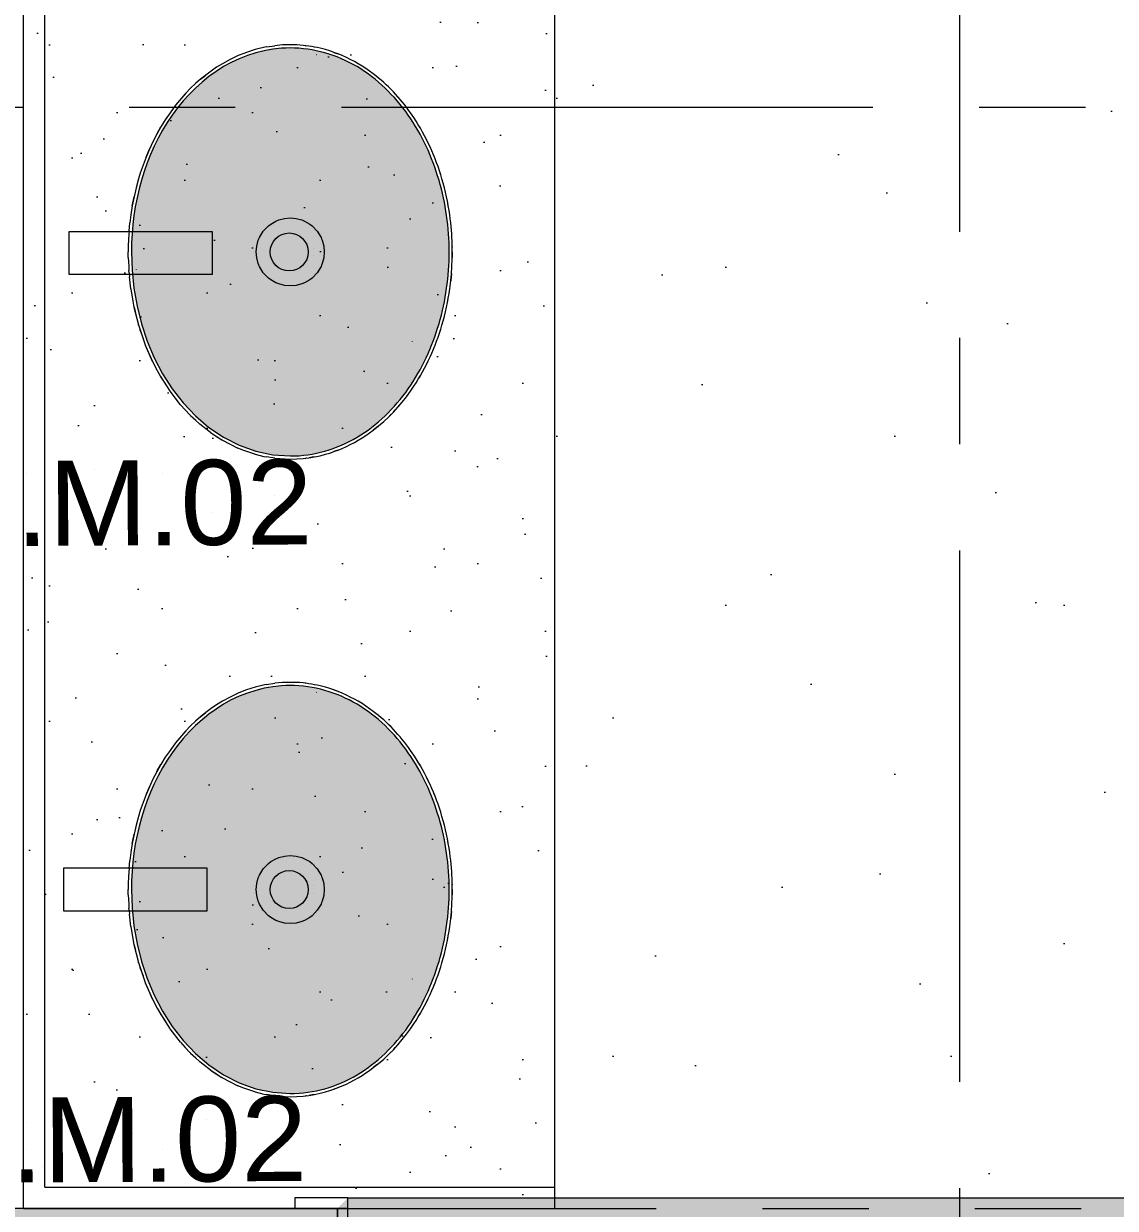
# Model space of a CAD drawing. Header units: metres. Extents: x -77 to 21.6, y -70.6 to -27.7.
# Drawn here: x -50.512 to -49.484, y -56.601 to -55.486 of the extents above; entities that cross this region are included whole.
import ezdxf

# ---------------------------------------------------------------- set-up
doc = ezdxf.new("R2010")
doc.units = ezdxf.units.M
doc.header["$MEASUREMENT"] = 0
doc.linetypes.add('Dashed', pattern=[0.07, 0.045, -0.025])
doc.linetypes.add('Dot & Dashed', pattern=[0.6, 0.5, -0.05, 0, -0.05])
for name, color, linetype, lineweight in [('0_Caneta_No__99', 7, 'Continuous', 20), ('Janelas Archicad_Caneta_No__10', 7, 'Continuous', 5), ('Janelas Archicad_Caneta_No__241', 7, 'Continuous', 13), ('LAJES.EST_Caneta_No__96', 252, 'Continuous', 0), ('LOUCAS-METAIS.ARQ_Caneta_No__96', 252, 'Continuous', 0), ('NOTAS BANCADAS_Caneta_No__99', 7, 'Continuous', 20), ('PAREDE CONSTRUIR_Caneta_No__241', 7, 'Continuous', 13)]:
    doc.layers.add(name, color=color, linetype=linetype, lineweight=lineweight)
doc.layers.add('Janelas Archicad', color=7, linetype='Continuous')
doc.layers.add('NOTAS BANCADAS', color=7, linetype='Continuous')
for name, color, linetype, lineweight, true_color in [('Janelas Archicad_Caneta_No__9', 7, 'Continuous', 5, 0x020202), ('LAJES.EST_Caneta_No__18', 7, 'Continuous', 0, 0xdfdfdf), ('LAJES.EST_Caneta_No__254', 7, 'Continuous', 0, 0xd1c9ad), ('LOUCAS-METAIS.ARQ_Caneta_No__13', 7, 'Continuous', 0, 0xaaaaaa), ('LOUCAS-METAIS.ARQ_Caneta_No__16', 7, 'Continuous', 0, 0xc9c9c9), ('LOUCAS-METAIS.ARQ_Caneta_No__19', 7, 'Continuous', 0, 0xe9e9e9)]:
    doc.layers.add(name, color=color, linetype=linetype, lineweight=lineweight, true_color=true_color)
doc.styles.add('GENERATED_STYLE_1', font='arial.ttf')
pattern_1 = [(45, (0, 0.5), (-0.159099, 0.159099), [0, -0.15, 0, -0.225]), (110, (0.5, 0.5), (0.21143084, 0.07695453), [0, -0.11, 0, -0.19])]
pattern_2 = [(45, (0, 0.2), (-0.06363961, 0.06363961), [0, -0.06, 0, -0.09]), (110, (0.2, 0.2), (0.08457234, 0.03078181), [0, -0.044, 0, -0.076])]

# ---------------------------------------------------------------- blocks, each defined once
blk = doc.blocks.new('Horizontal Multi-Sash Window 26')
at = {"layer": 'Janelas Archicad', "linetype": 'Continuous', "lineweight": 0, "true_color": 0xffffff}
blk.add_hatch(color=7, dxfattribs=at).paths.add_polyline_path([(-1.25, -0.06), (-1.25, -0.11), (-1.24, -0.12), (1.24, -0.12), (1.25, -0.11), (1.25, -0.06)])
at = {"layer": 'Janelas Archicad_Caneta_No__10', "color": 7, "linetype": 'Continuous', "lineweight": 5}
for p, q in [((-1.25, -0.11), (-1.25, -0.06)), ((-1.24, -0.06), (-1.24, -0.11)), ((-1.29, -0.12), (-1.29, -0.11)), ((-1.29, -0.11), (-1.24, -0.11)), ((-1.24, -0.11), (-1.25, -0.11)), ((-1.24, -0.11), (-1.24, -0.12)), ((-1.24, -0.12), (-1.29, -0.12))]:
    blk.add_line(p, q, dxfattribs=at)
at = {"layer": 'Janelas Archicad_Caneta_No__241', "color": 7, "linetype": 'Continuous', "lineweight": 13}
for p in [(-1.25, -0.08), (-1.29, -0.11)]:
    blk.add_line(p, (-1.25, -0.11), dxfattribs=at)
at = {"layer": 'Janelas Archicad_Caneta_No__9', "color": 18, "linetype": 'Dashed', "lineweight": 5, "true_color": 0x020202}
blk.add_line((-1.25, -0.11), (1.25, -0.11), dxfattribs=at)
at = {"layer": 'Janelas Archicad_Caneta_No__9', "color": 18, "linetype": 'Continuous', "lineweight": 5, "true_color": 0x020202}
blk.add_line((-1.24, -0.12), (1.24, -0.12), dxfattribs=at)
blk = doc.blocks.new('Tap 26')
at = {"layer": 'LOUCAS-METAIS.ARQ_Caneta_No__96', "color": 252, "linetype": 'Continuous', "lineweight": 0, "flags": 128}
blk.add_lwpolyline([(-0.02, -0.115), (0.02, -0.115), (0.02, 0.02), (-0.02, 0.02)], close=True, dxfattribs=at)
blk = doc.blocks.new('Cuba deca Oval 40x30(1)')
at = {"layer": 'LOUCAS-METAIS.ARQ_Caneta_No__19', "linetype": 'Continuous', "lineweight": 0, "true_color": 0x747474}
blk.add_hatch(color=8, dxfattribs=at).paths.add_polyline_path([(0.0076, 0.12), (0.0101, 0.1121), (0.0131, 0.1044), (0.0166, 0.097), (0.0206, 0.0897), (0.0251, 0.0827), (0.0299, 0.076), (0.0352, 0.0695), (0.0407, 0.0633), (0.0467, 0.0574), (0.0529, 0.0518), (0.0594, 0.0465), (0.0662, 0.0415), (0.0732, 0.0368), (0.0805, 0.0324), (0.0879, 0.0283), (0.0955, 0.0245), (0.1033, 0.0211), (0.1112, 0.0179), (0.1192, 0.0151), (0.1274, 0.0125), (0.1356, 0.0103), (0.1439, 0.0083), (0.1524, 0.0067), (0.1608, 0.0054), (0.1693, 0.0043), (0.1779, 0.0036), (0.1864, 0.0031), (0.195, 0.003), (0.2121, 0.0036), (0.2292, 0.0054), (0.2461, 0.0083), (0.2626, 0.0125), (0.2788, 0.0179), (0.2945, 0.0245), (0.3096, 0.0324), (0.3238, 0.0415), (0.3371, 0.0518), (0.3493, 0.0633), (0.3601, 0.076), (0.3694, 0.0897), (0.3769, 0.1044), (0.3824, 0.12), (0.3858, 0.136), (0.387, 0.1525), (0.3869, 0.1566), (0.3867, 0.1608), (0.3863, 0.1649), (0.3858, 0.169), (0.3852, 0.173), (0.3844, 0.1771), (0.3835, 0.1811), (0.3824, 0.185), (0.3812, 0.189), (0.3799, 0.1929), (0.3785, 0.1967), (0.3769, 0.2006), (0.3752, 0.2043), (0.3734, 0.208), (0.3714, 0.2117), (0.3694, 0.2153), (0.3672, 0.2188), (0.3649, 0.2223), (0.3626, 0.2257), (0.3601, 0.229), (0.3575, 0.2323), (0.3548, 0.2355), (0.3521, 0.2387), (0.3493, 0.2417), (0.3463, 0.2447), (0.3433, 0.2476), (0.3402, 0.2505), (0.3371, 0.2532), (0.3339, 0.2559), (0.3306, 0.2585), (0.3272, 0.2611), (0.3238, 0.2635), (0.3203, 0.2659), (0.3168, 0.2682), (0.3132, 0.2705), (0.3095, 0.2726), (0.3059, 0.2747), (0.3021, 0.2767), (0.2983, 0.2786), (0.2945, 0.2805), (0.2906, 0.2822), (0.2867, 0.2839), (0.2828, 0.2855), (0.2788, 0.2871), (0.2748, 0.2885), (0.2708, 0.2899), (0.2667, 0.2912), (0.2626, 0.2925), (0.2585, 0.2936), (0.2544, 0.2947), (0.2502, 0.2957), (0.2461, 0.2967), (0.2419, 0.2975), (0.2376, 0.2983), (0.2334, 0.299), (0.2292, 0.2996), (0.2249, 0.3002), (0.2207, 0.3007), (0.2164, 0.3011), (0.2121, 0.3014), (0.2079, 0.3017), (0.2036, 0.3019), (0.1993, 0.302), (0.195, 0.302), (0.1928, 0.302), (0.1907, 0.302), (0.1864, 0.3019), (0.1821, 0.3017), (0.1779, 0.3014), (0.1736, 0.3011), (0.1693, 0.3007), (0.1651, 0.3002), (0.1608, 0.2996), (0.1566, 0.299), (0.1523, 0.2983), (0.1481, 0.2975), (0.1439, 0.2966), (0.1398, 0.2957), (0.1356, 0.2947), (0.1315, 0.2936), (0.1274, 0.2925), (0.1233, 0.2912), (0.1192, 0.2899), (0.1152, 0.2885), (0.1112, 0.2871), (0.1072, 0.2855), (0.1033, 0.2839), (0.0993, 0.2822), (0.0955, 0.2805), (0.0917, 0.2786), (0.0879, 0.2767), (0.0841, 0.2747), (0.0804, 0.2726), (0.0768, 0.2705), (0.0732, 0.2682), (0.0697, 0.2659), (0.0662, 0.2635), (0.0628, 0.2611), (0.0594, 0.2585), (0.0561, 0.2559), (0.0529, 0.2532), (0.0497, 0.2505), (0.0467, 0.2476), (0.0437, 0.2447), (0.0407, 0.2417), (0.0379, 0.2387), (0.0351, 0.2355), (0.0325, 0.2323), (0.0299, 0.229), (0.0274, 0.2257), (0.0251, 0.2223), (0.0228, 0.2188), (0.0206, 0.2153), (0.0186, 0.2117), (0.0166, 0.208), (0.0148, 0.2043), (0.0131, 0.2006), (0.0115, 0.1967), (0.0101, 0.1929), (0.0088, 0.189), (0.0076, 0.185), (0.0065, 0.1811), (0.0056, 0.177), (0.0048, 0.173), (0.0042, 0.1689), (0.0037, 0.1649), (0.0033, 0.1607), (0.0031, 0.1566), (0.003, 0.1525), (0.0031, 0.1484), (0.0033, 0.1442), (0.0042, 0.136), (0.0056, 0.1279)])
at = {"layer": 'LOUCAS-METAIS.ARQ_Caneta_No__96', "color": 252, "linetype": 'Continuous', "lineweight": 0}
for p, q in [((0.1516, 0.3012), (0.1473, 0.3004)), ((0.1516, 0.3012), (0.1487, 0.3007)), ((0.1559, 0.3019), (0.1516, 0.3012)), ((0.1602, 0.3026), (0.1559, 0.3019)), ((0.1639, 0.3031), (0.1602, 0.3026)), ((0.1677, 0.3035), (0.1639, 0.3031)), ((0.1711, 0.3039), (0.1677, 0.3035)), ((0.1736, 0.3011), (0.1693, 0.3007)), ((0.1745, 0.3042), (0.1711, 0.3039)), ((0.1717, 0.3039), (0.1711, 0.3039)), ((0.1779, 0.3014), (0.1736, 0.3011)), ((0.1779, 0.3044), (0.1745, 0.3042)), ((0.175, 0.3042), (0.1749, 0.3042)), ((0.1751, 0.3042), (0.175, 0.3042)), ((0.1813, 0.3046), (0.1779, 0.3044)), ((0.1821, 0.3017), (0.1779, 0.3014)), ((0.1847, 0.3048), (0.1813, 0.3046)), ((0.1864, 0.3019), (0.1821, 0.3017)), ((0.1881, 0.3049), (0.1847, 0.3048)), ((0.1907, 0.302), (0.1864, 0.3019)), ((0.1916, 0.305), (0.1881, 0.3049)), ((0.1899, 0.3049), (0.1897, 0.3049)), ((0.1899, 0.3049), (0.1905, 0.305)), ((0.1928, 0.302), (0.1907, 0.302)), ((0.195, 0.305), (0.1916, 0.305)), ((0.195, 0.302), (0.1928, 0.302)), ((0.195, 0.305), (0.2001, 0.3049)), ((0.2019, 0.3049), (0.195, 0.305)), ((0.1993, 0.302), (0.195, 0.302)), ((0.2036, 0.3019), (0.1993, 0.302)), ((0.2006, 0.3049), (0.2001, 0.3049)), ((0.2087, 0.3046), (0.2019, 0.3049)), ((0.2079, 0.3017), (0.2036, 0.3019)), ((0.2121, 0.3014), (0.2079, 0.3017)), ((0.2155, 0.3042), (0.2087, 0.3046)), ((0.2164, 0.3011), (0.2121, 0.3014)), ((0.215, 0.3042), (0.2147, 0.3042)), ((0.2153, 0.3042), (0.215, 0.3042)), ((0.2155, 0.3042), (0.2183, 0.3039)), ((0.2223, 0.3035), (0.2155, 0.3042)), ((0.2207, 0.3007), (0.2164, 0.3011)), ((0.2183, 0.3039), (0.2223, 0.3035)), ((0.2298, 0.3026), (0.2223, 0.3035)), ((0.2341, 0.3019), (0.2298, 0.3026)), ((0.2384, 0.3012), (0.2341, 0.3019)), ((0.2413, 0.3007), (0.2384, 0.3012)), ((0.2427, 0.3004), (0.2384, 0.3012)), ((0.111, 0.2902), (0.1072, 0.2888)), ((0.1147, 0.2916), (0.111, 0.2902)), ((0.1185, 0.2929), (0.1147, 0.2916)), ((0.1192, 0.2899), (0.1152, 0.2885)), ((0.1223, 0.2941), (0.1185, 0.2929)), ((0.1233, 0.2912), (0.1192, 0.2899)), ((0.121, 0.2937), (0.1208, 0.2936)), ((0.121, 0.2937), (0.1215, 0.2938)), ((0.1261, 0.2952), (0.1223, 0.2941)), ((0.1274, 0.2925), (0.1233, 0.2912)), ((0.1303, 0.2964), (0.1261, 0.2952)), ((0.1315, 0.2936), (0.1274, 0.2925)), ((0.1345, 0.2975), (0.1303, 0.2964)), ((0.1356, 0.2947), (0.1315, 0.2936)), ((0.1388, 0.2986), (0.1345, 0.2975)), ((0.1398, 0.2957), (0.1356, 0.2947)), ((0.143, 0.2995), (0.1388, 0.2986)), ((0.1439, 0.2966), (0.1398, 0.2957)), ((0.1473, 0.3004), (0.143, 0.2995)), ((0.1481, 0.2975), (0.1439, 0.2966)), ((0.1487, 0.3007), (0.1473, 0.3004)), ((0.1523, 0.2983), (0.1481, 0.2975)), ((0.1566, 0.299), (0.1523, 0.2983)), ((0.1608, 0.2996), (0.1566, 0.299)), ((0.1651, 0.3002), (0.1608, 0.2996)), ((0.1693, 0.3007), (0.1651, 0.3002)), ((0.2249, 0.3002), (0.2207, 0.3007)), ((0.2292, 0.2996), (0.2249, 0.3002)), ((0.2334, 0.299), (0.2292, 0.2996)), ((0.2376, 0.2983), (0.2334, 0.299)), ((0.2419, 0.2975), (0.2376, 0.2983)), ((0.2427, 0.3004), (0.2413, 0.3007)), ((0.2461, 0.2967), (0.2419, 0.2975)), ((0.247, 0.2995), (0.2427, 0.3004)), ((0.2502, 0.2957), (0.2461, 0.2967)), ((0.2512, 0.2986), (0.247, 0.2995)), ((0.2544, 0.2947), (0.2502, 0.2957)), ((0.2555, 0.2975), (0.2512, 0.2986)), ((0.2585, 0.2936), (0.2544, 0.2947)), ((0.2597, 0.2964), (0.2555, 0.2975)), ((0.2626, 0.2925), (0.2585, 0.2936)), ((0.2639, 0.2952), (0.2597, 0.2964)), ((0.2667, 0.2912), (0.2626, 0.2925)), ((0.2677, 0.2941), (0.2639, 0.2952)), ((0.2708, 0.2899), (0.2667, 0.2912)), ((0.2715, 0.2929), (0.2677, 0.2941)), ((0.2685, 0.2938), (0.269, 0.2937)), ((0.2692, 0.2936), (0.269, 0.2937)), ((0.2748, 0.2885), (0.2708, 0.2899)), ((0.2753, 0.2916), (0.2715, 0.2929)), ((0.279, 0.2902), (0.2753, 0.2916)), ((0.2828, 0.2888), (0.279, 0.2902)), ((0.0856, 0.2789), (0.0821, 0.277)), ((0.0856, 0.2789), (0.0834, 0.2777)), ((0.0891, 0.2807), (0.0856, 0.2789)), ((0.0926, 0.2824), (0.0891, 0.2807)), ((0.0913, 0.2818), (0.0909, 0.2816)), ((0.0915, 0.2819), (0.0913, 0.2818)), ((0.0955, 0.2805), (0.0917, 0.2786)), ((0.0962, 0.2841), (0.0926, 0.2824)), ((0.0993, 0.2822), (0.0955, 0.2805)), ((0.0999, 0.2857), (0.0962, 0.2841)), ((0.1033, 0.2839), (0.0993, 0.2822)), ((0.1035, 0.2873), (0.0999, 0.2857)), ((0.1072, 0.2855), (0.1033, 0.2839)), ((0.1072, 0.2888), (0.1035, 0.2873)), ((0.1043, 0.2876), (0.1035, 0.2873)), ((0.1059, 0.2883), (0.1043, 0.2876)), ((0.1061, 0.2883), (0.1059, 0.2883)), ((0.1112, 0.2871), (0.1072, 0.2855)), ((0.1152, 0.2885), (0.1112, 0.2871)), ((0.2788, 0.2871), (0.2748, 0.2885)), ((0.2828, 0.2855), (0.2788, 0.2871)), ((0.2865, 0.2873), (0.2828, 0.2888)), ((0.2867, 0.2839), (0.2828, 0.2855)), ((0.2841, 0.2883), (0.2839, 0.2883)), ((0.2857, 0.2876), (0.2841, 0.2883)), ((0.2865, 0.2873), (0.2857, 0.2876)), ((0.2901, 0.2857), (0.2865, 0.2873)), ((0.2906, 0.2822), (0.2867, 0.2839)), ((0.2938, 0.2841), (0.2901, 0.2857)), ((0.2945, 0.2805), (0.2906, 0.2822)), ((0.2974, 0.2824), (0.2938, 0.2841)), ((0.2983, 0.2786), (0.2945, 0.2805)), ((0.3009, 0.2807), (0.2974, 0.2824)), ((0.2987, 0.2818), (0.2985, 0.2819)), ((0.2991, 0.2816), (0.2987, 0.2818)), ((0.3044, 0.2789), (0.3009, 0.2807)), ((0.3079, 0.277), (0.3044, 0.2789)), ((0.3066, 0.2777), (0.3044, 0.2789)), ((0.0686, 0.2688), (0.0663, 0.2672)), ((0.0719, 0.2709), (0.0686, 0.2688)), ((0.0732, 0.2682), (0.0697, 0.2659)), ((0.0752, 0.273), (0.0719, 0.2709)), ((0.0768, 0.2705), (0.0732, 0.2682)), ((0.0786, 0.275), (0.0752, 0.273)), ((0.0804, 0.2726), (0.0768, 0.2705)), ((0.0773, 0.2743), (0.0771, 0.2741)), ((0.0773, 0.2743), (0.0777, 0.2745)), ((0.0821, 0.277), (0.0786, 0.275)), ((0.0841, 0.2747), (0.0804, 0.2726)), ((0.0834, 0.2777), (0.0821, 0.277)), ((0.0879, 0.2767), (0.0841, 0.2747)), ((0.0917, 0.2786), (0.0879, 0.2767)), ((0.3021, 0.2767), (0.2983, 0.2786)), ((0.3059, 0.2747), (0.3021, 0.2767)), ((0.3095, 0.2726), (0.3059, 0.2747)), ((0.3079, 0.277), (0.3066, 0.2777)), ((0.3114, 0.275), (0.3079, 0.277)), ((0.3132, 0.2705), (0.3095, 0.2726)), ((0.3148, 0.273), (0.3114, 0.275)), ((0.3123, 0.2745), (0.3127, 0.2743)), ((0.3129, 0.2741), (0.3127, 0.2743)), ((0.3168, 0.2682), (0.3132, 0.2705)), ((0.3181, 0.2709), (0.3148, 0.273)), ((0.3203, 0.2659), (0.3168, 0.2682)), ((0.3214, 0.2688), (0.3181, 0.2709)), ((0.326, 0.2656), (0.3214, 0.2688)), ((0.0538, 0.2579), (0.0514, 0.2559)), ((0.0563, 0.2599), (0.0538, 0.2579)), ((0.0594, 0.2585), (0.0561, 0.2559)), ((0.0588, 0.2619), (0.0563, 0.2599)), ((0.0614, 0.2638), (0.0588, 0.2619)), ((0.0628, 0.2611), (0.0594, 0.2585)), ((0.064, 0.2656), (0.0614, 0.2638)), ((0.0662, 0.2635), (0.0628, 0.2611)), ((0.0663, 0.2672), (0.064, 0.2656)), ((0.0697, 0.2659), (0.0662, 0.2635)), ((0.279, 0.2673), (0.2793, 0.2672)), ((0.3238, 0.2635), (0.3203, 0.2659)), ((0.3272, 0.2611), (0.3238, 0.2635)), ((0.3312, 0.2619), (0.326, 0.2656)), ((0.3306, 0.2585), (0.3272, 0.2611)), ((0.3339, 0.2559), (0.3306, 0.2585)), ((0.3362, 0.2579), (0.3312, 0.2619)), ((0.341, 0.2538), (0.3362, 0.2579)), ((0.042, 0.2473), (0.0397, 0.245)), ((0.041, 0.2463), (0.0409, 0.2462)), ((0.041, 0.2463), (0.0412, 0.2465)), ((0.0443, 0.2495), (0.042, 0.2473)), ((0.0467, 0.2476), (0.0437, 0.2447)), ((0.0466, 0.2516), (0.0443, 0.2495)), ((0.0463, 0.2513), (0.0466, 0.2516)), ((0.049, 0.2538), (0.0466, 0.2516)), ((0.0497, 0.2505), (0.0467, 0.2476)), ((0.0514, 0.2559), (0.049, 0.2538)), ((0.0529, 0.2532), (0.0497, 0.2505)), ((0.0503, 0.255), (0.0499, 0.2546)), ((0.0503, 0.255), (0.0504, 0.2551)), ((0.0561, 0.2559), (0.0529, 0.2532)), ((0.3371, 0.2532), (0.3339, 0.2559)), ((0.3402, 0.2505), (0.3371, 0.2532)), ((0.3392, 0.2553), (0.3397, 0.255)), ((0.3405, 0.2542), (0.3397, 0.255)), ((0.3433, 0.2476), (0.3402, 0.2505)), ((0.3437, 0.2513), (0.341, 0.2538)), ((0.3457, 0.2495), (0.341, 0.2538)), ((0.3463, 0.2447), (0.3433, 0.2476)), ((0.3457, 0.2495), (0.3437, 0.2513)), ((0.3503, 0.245), (0.3457, 0.2495)), ((0.3477, 0.2475), (0.349, 0.2463)), ((0.3493, 0.2459), (0.349, 0.2463)), ((0.0313, 0.2356), (0.0293, 0.2331)), ((0.0307, 0.2349), (0.0313, 0.2356)), ((0.0333, 0.238), (0.0313, 0.2356)), ((0.0324, 0.237), (0.032, 0.2365)), ((0.0325, 0.237), (0.0324, 0.237)), ((0.0351, 0.2355), (0.0325, 0.2323)), ((0.0354, 0.2404), (0.0333, 0.238)), ((0.0379, 0.2387), (0.0351, 0.2355)), ((0.0376, 0.2427), (0.0354, 0.2404)), ((0.0397, 0.245), (0.0376, 0.2427)), ((0.0407, 0.2417), (0.0379, 0.2387)), ((0.0437, 0.2447), (0.0407, 0.2417)), ((0.3493, 0.2417), (0.3463, 0.2447)), ((0.3521, 0.2387), (0.3493, 0.2417)), ((0.3546, 0.2404), (0.3503, 0.245)), ((0.3548, 0.2355), (0.3521, 0.2387)), ((0.3587, 0.2356), (0.3546, 0.2404)), ((0.3575, 0.2323), (0.3548, 0.2355)), ((0.3576, 0.237), (0.3571, 0.2375)), ((0.3584, 0.2359), (0.3576, 0.237)), ((0.3626, 0.2306), (0.3587, 0.2356)), ((0.3587, 0.2356), (0.3593, 0.2349)), ((0.3593, 0.2349), (0.3626, 0.2306)), ((0.0224, 0.2237), (0.02, 0.2201)), ((0.0248, 0.2272), (0.0224, 0.2237)), ((0.0247, 0.227), (0.0247, 0.227)), ((0.0247, 0.227), (0.0247, 0.227)), ((0.0274, 0.2306), (0.0248, 0.2272)), ((0.0274, 0.2257), (0.0251, 0.2223)), ((0.0293, 0.2331), (0.0274, 0.2306)), ((0.0299, 0.229), (0.0274, 0.2257)), ((0.0325, 0.2323), (0.0299, 0.229)), ((0.3601, 0.229), (0.3575, 0.2323)), ((0.3626, 0.2257), (0.3601, 0.229)), ((0.3652, 0.2272), (0.3626, 0.2306)), ((0.3649, 0.2223), (0.3626, 0.2257)), ((0.3676, 0.2237), (0.3652, 0.2272)), ((0.37, 0.2201), (0.3676, 0.2237)), ((0.0158, 0.2128), (0.0138, 0.209)), ((0.0178, 0.2164), (0.0158, 0.2128)), ((0.02, 0.2201), (0.0178, 0.2164)), ((0.0206, 0.2153), (0.0186, 0.2117)), ((0.0228, 0.2188), (0.0206, 0.2153)), ((0.0251, 0.2223), (0.0228, 0.2188)), ((0.3672, 0.2188), (0.3649, 0.2223)), ((0.3694, 0.2153), (0.3672, 0.2188)), ((0.3714, 0.2117), (0.3694, 0.2153)), ((0.3722, 0.2164), (0.37, 0.2201)), ((0.3742, 0.2128), (0.3722, 0.2164)), ((0.3762, 0.209), (0.3742, 0.2128)), ((0.0102, 0.2014), (0.0086, 0.1975)), ((0.012, 0.2053), (0.0102, 0.2014)), ((0.0138, 0.209), (0.012, 0.2053)), ((0.0148, 0.2043), (0.0131, 0.2006)), ((0.0166, 0.208), (0.0148, 0.2043)), ((0.0186, 0.2117), (0.0166, 0.208)), ((0.3734, 0.208), (0.3714, 0.2117)), ((0.3752, 0.2043), (0.3734, 0.208)), ((0.3769, 0.2006), (0.3752, 0.2043)), ((0.3781, 0.2053), (0.3762, 0.209)), ((0.3798, 0.2014), (0.3781, 0.2053)), ((0.3814, 0.1975), (0.3798, 0.2014)), ((0.0058, 0.1896), (0.0046, 0.1856)), ((0.0072, 0.1936), (0.0058, 0.1896)), ((0.0086, 0.1975), (0.0072, 0.1936)), ((0.0072, 0.1936), (0.0081, 0.1962)), ((0.0081, 0.1962), (0.0086, 0.1975)), ((0.0101, 0.1929), (0.0088, 0.189)), ((0.0115, 0.1967), (0.0101, 0.1929)), ((0.0131, 0.2006), (0.0115, 0.1967)), ((0.3785, 0.1967), (0.3769, 0.2006)), ((0.3799, 0.1929), (0.3785, 0.1967)), ((0.3812, 0.189), (0.3799, 0.1929)), ((0.3814, 0.1975), (0.3819, 0.1962)), ((0.3828, 0.1936), (0.3814, 0.1975)), ((0.3819, 0.1962), (0.3828, 0.1936)), ((0.3842, 0.1896), (0.3828, 0.1936)), ((0.3854, 0.1856), (0.3842, 0.1896)), ((0.0033, 0.1805), (0.0027, 0.1779)), ((0.0039, 0.1831), (0.0033, 0.1805)), ((0.0046, 0.1856), (0.0039, 0.1831)), ((0.0065, 0.1811), (0.0056, 0.177)), ((0.0076, 0.185), (0.0065, 0.1811)), ((0.0088, 0.189), (0.0076, 0.185)), ((0.1755, 0.1779), (0.1814, 0.1815)), ((0.1814, 0.1815), (0.1827, 0.182)), ((0.1827, 0.182), (0.184, 0.1826)), ((0.184, 0.1826), (0.1894, 0.184)), ((0.1894, 0.184), (0.195, 0.1845)), ((0.195, 0.1845), (0.2006, 0.184)), ((0.2006, 0.184), (0.206, 0.1826)), ((0.206, 0.1826), (0.2073, 0.182)), ((0.2073, 0.182), (0.2086, 0.1815)), ((0.2086, 0.1815), (0.2145, 0.1779)), ((0.3824, 0.185), (0.3812, 0.189)), ((0.3835, 0.1811), (0.3824, 0.185)), ((0.3844, 0.1771), (0.3835, 0.1811)), ((0.3867, 0.1805), (0.3854, 0.1856)), ((0.3878, 0.1752), (0.3867, 0.1805)), ((0.0009, 0.1673), (0.0006, 0.1647)), ((0.0013, 0.17), (0.0009, 0.1673)), ((0.0017, 0.1726), (0.0013, 0.17)), ((0.0022, 0.1752), (0.0017, 0.1726)), ((0.0022, 0.1752), (0.0021, 0.1748)), ((0.0027, 0.1779), (0.0022, 0.1752)), ((0.0042, 0.1689), (0.0037, 0.1649)), ((0.0048, 0.173), (0.0042, 0.1689)), ((0.0056, 0.177), (0.0048, 0.173)), ((0.0096, 0.1771), (0.0095, 0.1768)), ((0.166, 0.166), (0.1687, 0.1708)), ((0.1687, 0.1708), (0.1704, 0.173)), ((0.1704, 0.173), (0.1755, 0.1779)), ((0.1915, 0.1747), (0.1915, 0.1747)), ((0.1985, 0.1747), (0.1985, 0.1747)), ((0.2145, 0.1779), (0.2196, 0.173)), ((0.2196, 0.173), (0.2213, 0.1708)), ((0.2213, 0.1708), (0.224, 0.166)), ((0.3852, 0.173), (0.3844, 0.1771)), ((0.3858, 0.169), (0.3852, 0.173)), ((0.3863, 0.1649), (0.3858, 0.169)), ((0.3879, 0.1748), (0.3878, 0.1752)), ((0.3887, 0.17), (0.3878, 0.1752)), ((0.3879, 0.1748), (0.3887, 0.17)), ((0.3894, 0.1647), (0.3887, 0.17)), ((0.389, 0.1679), (0.3891, 0.167)), ((0.0002, 0.1586), (0, 0.1555)), ((0.0003, 0.1616), (0.0002, 0.1586)), ((0.0006, 0.1647), (0.0003, 0.1616)), ((0.0009, 0.167), (0.0009, 0.1671)), ((0.0009, 0.1669), (0.0009, 0.167)), ((0.0031, 0.1566), (0.003, 0.1525)), ((0.0033, 0.1607), (0.0031, 0.1566)), ((0.0037, 0.1649), (0.0033, 0.1607)), ((0.163, 0.1525), (0.1635, 0.158)), ((0.1635, 0.158), (0.1649, 0.1634)), ((0.1649, 0.1634), (0.166, 0.166)), ((0.224, 0.166), (0.2251, 0.1634)), ((0.2251, 0.1634), (0.2265, 0.158)), ((0.2265, 0.158), (0.227, 0.1525)), ((0.3867, 0.1608), (0.3863, 0.1649)), ((0.3869, 0.1566), (0.3867, 0.1608)), ((0.387, 0.1525), (0.3869, 0.1566)), ((0.3892, 0.1665), (0.3891, 0.167)), ((0.3898, 0.1586), (0.3894, 0.1647)), ((0.39, 0.1525), (0.3898, 0.1586)), ((0, 0.1555), (0, 0.1525)), ((0, 0.1525), (0.0002, 0.1452)), ((0.0002, 0.1452), (0.0009, 0.138)), ((0.003, 0.1525), (0.0031, 0.1484)), ((0.0031, 0.1484), (0.0033, 0.1442)), ((0.1635, 0.147), (0.163, 0.1525)), ((0.1649, 0.1416), (0.1635, 0.147)), ((0.2265, 0.147), (0.2251, 0.1416)), ((0.227, 0.1525), (0.2265, 0.147)), ((0.3858, 0.136), (0.387, 0.1525)), ((0.3891, 0.1379), (0.39, 0.1525)), ((0.0009, 0.138), (0.0009, 0.1381)), ((0.0009, 0.138), (0.0009, 0.138)), ((0.0021, 0.1302), (0.0009, 0.138)), ((0.0033, 0.1442), (0.0042, 0.136)), ((0.0042, 0.136), (0.0056, 0.1279)), ((0.166, 0.139), (0.1649, 0.1416)), ((0.1687, 0.1342), (0.166, 0.139)), ((0.1704, 0.132), (0.1687, 0.1342)), ((0.2213, 0.1342), (0.2196, 0.132)), ((0.224, 0.139), (0.2213, 0.1342)), ((0.2251, 0.1416), (0.224, 0.139)), ((0.3824, 0.12), (0.3858, 0.136)), ((0.3891, 0.1379), (0.3879, 0.1302)), ((0.3891, 0.138), (0.3891, 0.138)), ((0.0021, 0.1302), (0.0024, 0.1286)), ((0.0024, 0.1286), (0.0046, 0.1194)), ((0.0056, 0.1279), (0.0076, 0.12)), ((0.1755, 0.1271), (0.1704, 0.132)), ((0.1814, 0.1235), (0.1755, 0.1271)), ((0.1827, 0.123), (0.1814, 0.1235)), ((0.184, 0.1224), (0.1827, 0.123)), ((0.2073, 0.123), (0.206, 0.1224)), ((0.2086, 0.1235), (0.2073, 0.123)), ((0.2145, 0.1271), (0.2086, 0.1235)), ((0.2196, 0.132), (0.2145, 0.1271)), ((0.3854, 0.1194), (0.3874, 0.1275)), ((0.3874, 0.1275), (0.3879, 0.1302)), ((0.0046, 0.1194), (0.0072, 0.1114)), ((0.0076, 0.12), (0.0101, 0.1121)), ((0.0101, 0.1121), (0.0131, 0.1044)), ((0.1894, 0.121), (0.184, 0.1224)), ((0.195, 0.1205), (0.1894, 0.121)), ((0.2006, 0.121), (0.195, 0.1205)), ((0.206, 0.1224), (0.2006, 0.121)), ((0.3769, 0.1044), (0.3824, 0.12)), ((0.3853, 0.1191), (0.3819, 0.1088)), ((0.3853, 0.1191), (0.3854, 0.1194)), ((0.0072, 0.1114), (0.0081, 0.1088)), ((0.0081, 0.1088), (0.0102, 0.1036)), ((0.0102, 0.1036), (0.0138, 0.096)), ((0.0131, 0.1044), (0.0166, 0.097)), ((0.3694, 0.0897), (0.3769, 0.1044)), ((0.3719, 0.0882), (0.3796, 0.1033)), ((0.3722, 0.0886), (0.3796, 0.1033)), ((0.3819, 0.1088), (0.3796, 0.1033)), ((0.3798, 0.1036), (0.3797, 0.1035)), ((0.0138, 0.096), (0.0178, 0.0886)), ((0.0166, 0.097), (0.0206, 0.0897)), ((0.0206, 0.0897), (0.0251, 0.0827)), ((0.3601, 0.076), (0.3694, 0.0897)), ((0.0178, 0.0886), (0.0211, 0.0832)), ((0.0211, 0.0832), (0.0247, 0.078)), ((0.0251, 0.0827), (0.0299, 0.076)), ((0.3649, 0.0775), (0.3719, 0.0882)), ((0.3653, 0.078), (0.3692, 0.084)), ((0.3722, 0.0886), (0.3719, 0.0882)), ((0.0247, 0.078), (0.0247, 0.078)), ((0.0247, 0.078), (0.0285, 0.073)), ((0.0247, 0.078), (0.0247, 0.078)), ((0.0285, 0.073), (0.0324, 0.068)), ((0.0307, 0.0701), (0.0285, 0.073)), ((0.0299, 0.076), (0.0352, 0.0695)), ((0.0324, 0.068), (0.0307, 0.0701)), ((0.0324, 0.068), (0.0366, 0.0633)), ((0.0352, 0.0695), (0.0407, 0.0633)), ((0.3482, 0.058), (0.357, 0.0674)), ((0.3493, 0.0633), (0.3601, 0.076)), ((0.3593, 0.0701), (0.357, 0.0674)), ((0.3575, 0.0679), (0.3576, 0.068)), ((0.3649, 0.0775), (0.3593, 0.0701)), ((0.3653, 0.078), (0.3651, 0.0777)), ((0.0366, 0.0633), (0.041, 0.0587)), ((0.0407, 0.0633), (0.0467, 0.0574)), ((0.041, 0.0587), (0.0456, 0.0543)), ((0.0467, 0.0574), (0.0529, 0.0518)), ((0.3371, 0.0518), (0.3493, 0.0633)), ((0.3437, 0.0537), (0.3482, 0.058)), ((0.349, 0.0587), (0.3485, 0.0582)), ((0.349, 0.0587), (0.3534, 0.0635)), ((0.0456, 0.0543), (0.0463, 0.0537)), ((0.0456, 0.0543), (0.0503, 0.05)), ((0.0463, 0.0537), (0.0503, 0.05)), ((0.0503, 0.05), (0.0503, 0.05)), ((0.0503, 0.05), (0.057, 0.0445)), ((0.0529, 0.0518), (0.0594, 0.0465)), ((0.0594, 0.0465), (0.0662, 0.0415)), ((0.3238, 0.0415), (0.3371, 0.0518)), ((0.3387, 0.0492), (0.326, 0.0394)), ((0.3387, 0.0492), (0.3437, 0.0537)), ((0.3397, 0.05), (0.3394, 0.0498)), ((0.057, 0.0445), (0.064, 0.0394)), ((0.064, 0.0394), (0.0705, 0.0349)), ((0.0662, 0.0415), (0.0732, 0.0368)), ((0.0705, 0.0349), (0.0772, 0.0308)), ((0.0732, 0.0368), (0.0805, 0.0324)), ((0.3096, 0.0324), (0.3238, 0.0415)), ((0.3121, 0.0304), (0.3255, 0.039)), ((0.3127, 0.0307), (0.3193, 0.035)), ((0.326, 0.0394), (0.3255, 0.039)), ((0.0772, 0.0308), (0.0841, 0.0269)), ((0.0834, 0.0273), (0.0772, 0.0308)), ((0.0773, 0.0308), (0.0773, 0.0307)), ((0.0805, 0.0324), (0.0879, 0.0283)), ((0.0841, 0.0269), (0.0834, 0.0273)), ((0.0841, 0.0269), (0.0912, 0.0233)), ((0.0879, 0.0283), (0.0955, 0.0245)), ((0.0912, 0.0233), (0.0984, 0.0199)), ((0.0912, 0.0232), (0.0913, 0.0232)), ((0.0913, 0.0232), (0.0915, 0.0231)), ((0.0955, 0.0245), (0.1033, 0.0211)), ((0.2788, 0.0179), (0.2945, 0.0245)), ((0.2834, 0.0164), (0.298, 0.0229)), ((0.298, 0.0229), (0.2857, 0.0174)), ((0.2945, 0.0245), (0.3096, 0.0324)), ((0.298, 0.0229), (0.3066, 0.0273)), ((0.2984, 0.0231), (0.2987, 0.0232)), ((0.2987, 0.0232), (0.3066, 0.0273)), ((0.3066, 0.0273), (0.3121, 0.0304)), ((0.3127, 0.0307), (0.3123, 0.0305)), ((0.1043, 0.0174), (0.0984, 0.0199)), ((0.0984, 0.0199), (0.1057, 0.0168)), ((0.1033, 0.0211), (0.1112, 0.0179)), ((0.1057, 0.0168), (0.1043, 0.0174)), ((0.1057, 0.0168), (0.1132, 0.014)), ((0.1058, 0.0168), (0.1059, 0.0167)), ((0.1059, 0.0167), (0.1061, 0.0167)), ((0.1112, 0.0179), (0.1192, 0.0151)), ((0.1132, 0.014), (0.1207, 0.0114)), ((0.1192, 0.0151), (0.1274, 0.0125)), ((0.1207, 0.0114), (0.1261, 0.0098)), ((0.121, 0.0114), (0.121, 0.0113)), ((0.1274, 0.0125), (0.1356, 0.0103)), ((0.2461, 0.0083), (0.2626, 0.0125)), ((0.2626, 0.0125), (0.2788, 0.0179)), ((0.2682, 0.0111), (0.2834, 0.0164)), ((0.269, 0.0113), (0.2684, 0.0111)), ((0.269, 0.0113), (0.2763, 0.014)), ((0.2857, 0.0174), (0.2834, 0.0164)), ((0.284, 0.0167), (0.2841, 0.0167)), ((0.1261, 0.0098), (0.1345, 0.0075)), ((0.1345, 0.0075), (0.143, 0.0055)), ((0.1356, 0.0103), (0.1439, 0.0083)), ((0.1487, 0.0043), (0.143, 0.0055)), ((0.143, 0.0055), (0.1516, 0.0038)), ((0.1439, 0.0083), (0.1524, 0.0067)), ((0.1516, 0.0038), (0.1487, 0.0043)), ((0.1516, 0.0038), (0.1602, 0.0024)), ((0.1524, 0.0067), (0.1608, 0.0054)), ((0.1602, 0.0024), (0.1676, 0.0015)), ((0.1608, 0.0054), (0.1693, 0.0043)), ((0.1717, 0.0011), (0.1676, 0.0015)), ((0.1693, 0.0043), (0.1779, 0.0036)), ((0.1751, 0.0008), (0.1717, 0.0011)), ((0.175, 0.0008), (0.1751, 0.0008)), ((0.175, 0.0008), (0.175, 0.0008)), ((0.1751, 0.0008), (0.1825, 0.0003)), ((0.1779, 0.0036), (0.1864, 0.0031)), ((0.1825, 0.0003), (0.19, 0)), ((0.1864, 0.0031), (0.195, 0.003)), ((0.1898, 0.0001), (0.1899, 0.0001)), ((0.19, 0.0001), (0.1899, 0.0001)), ((0.19, 0), (0.195, 0)), ((0.195, 0.003), (0.2121, 0.0036)), ((0.2001, 0.0001), (0.195, 0)), ((0.2001, 0.0001), (0.2083, 0.0005)), ((0.2083, 0.0005), (0.2125, 0.0006)), ((0.2116, 0.0074), (0.2117, 0.0074)), ((0.2121, 0.0036), (0.2292, 0.0054)), ((0.2145, 0.0008), (0.2125, 0.0006)), ((0.2145, 0.0008), (0.215, 0.0008)), ((0.215, 0.0008), (0.2183, 0.0011)), ((0.2298, 0.0024), (0.2183, 0.0011)), ((0.2292, 0.0054), (0.2461, 0.0083)), ((0.2298, 0.0024), (0.2413, 0.0043)), ((0.2413, 0.0043), (0.2468, 0.0054)), ((0.2468, 0.0054), (0.2635, 0.0096)), ((0.247, 0.0055), (0.2469, 0.0055)), ((0.247, 0.0055), (0.252, 0.0068)), ((0.2635, 0.0096), (0.2682, 0.0111)), ((0.2639, 0.0098), (0.2635, 0.0096))]:
    blk.add_line(p, q, dxfattribs=at)
blk.add_circle((0.195, 0.1515), 0.0179, dxfattribs=at)
blk = doc.blocks.new('Label_40_6', base_point=(-50.4761, -56.4718))
at = {"layer": 'NOTAS BANCADAS_Caneta_No__99', "color": 7, "lineweight": 20, "insert": (-50.3063, -56.4951), "char_height": 0.08, "attachment_point": 2, "rotation": 0.323, "style": 'GENERATED_STYLE_1'}
blk.add_mtext('\\A1;{\\pqc;\\pt0,99;\\fArial|b0|i0|c0|p0;\\W1.000000;T.M.02\\fArial|b0|i0|c0|p0;\\W1.000000;\\A1{\\H.66x;\\S^  ;}\\fArial|b0|i0|c0|p0;\\W1.000000;\\fArial|b0|i0|c0|p0;\\W1.000000;\\A1{\\H.66x;\\S^  ;}\\fArial|b0|i0|c0|p0;\\W1.000000;\\fArial|b0|i0|c0|p0;\\W1.000000;\\fArial|b0|i0|c0|p0;\\W1.000000;\\fArial|b0|i0|c0|p0;\\W1.000000;\\fArial|b0|i0|c0|p0;\\W1.000000;\\fArial|b0|i0|c0|p0;\\W1.000000;\\fArial|b0|i0|c0|p0;\\W1.000000;\\A1{\\H.66x;\\S^  ;}\\fArial|b0|i0|c0|p0;\\W1.000000;\\fArial|b0|i0|c0|p0;\\W1.000000;\\A1{\\H.66x;\\S^  ;}\\fArial|b0|i0|c0|p0;\\W1.000000;\\fArial|b0|i0|c0|p0;\\W1.000000;\\fArial|b0|i0|c0|p0;\\W1.000000;\\fArial|b0|i0|c0|p0;\\W1.000000;\\fArial|b0|i0|c0|p0;\\W1.000000;\\fArial|b0|i0|c0|p0;\\W1.000000;\\fArial|b0|i0|c0|p0;\\W1.000000;\\A1{\\H.66x;\\S^  ;}\\fArial|b0|i0|c0|p0;\\W1.000000;\\fArial|b0|i0|c0|p0;\\W1.000000;\\A1{\\H.66x;\\S^  ;}\\fArial|b0|i0|c0|p0;\\W1.000000;\\fArial|b0|i0|c0|p0;\\W1.000000;\\fArial|b0|i0|c0|p0;\\W1.000000;\\fArial|b0|i0|c0|p0;\\W1.000000;\\fArial|b0|i0|c0|p0;\\W1.000000;\\fArial|b0|i0|c0|p0;\\W1.000000;\\fArial|b0|i0|c0|p0;\\W1.000000;\\A1{\\H.66x;\\S^  ;}\\fArial|b0|i0|c0|p0;\\W1.000000;\\fArial|b0|i0|c0|p0;\\W1.000000;\\A1{\\H.66x;\\S^  ;}\\fArial|b0|i0|c0|p0;\\W1.000000;\\fArial|b0|i0|c0|p0;\\W1.000000;\\fArial|b0|i0|c0|p0;\\W1.000000;\\fArial|b0|i0|c0|p0;\\W1.000000;\\fArial|b0|i0|c0|p0;\\W1.000000;\\fArial|b0|i0|c0|p0;\\W1.000000;\\fArial|b0|i0|c0|p0;\\W1.000000;\\A1{\\H.66x;\\S^  ;}\\fArial|b0|i0|c0|p0;\\W1.000000;\\fArial|b0|i0|c0|p0;\\W1.000000;\\A1{\\H.66x;\\S^  ;}\\fArial|b0|i0|c0|p0;\\W1.000000;\\fArial|b0|i0|c0|p0;\\W1.000000;\\fArial|b0|i0|c0|p0;\\W1.000000;\\fArial|b0|i0|c0|p0;\\W1.000000;\\fArial|b0|i0|c0|p0;\\W1.000000;\\fArial|b0|i0|c0|p0;\\W1.000000;\\fArial|b0|i0|c0|p0;\\W1.000000;\\A1{\\H.66x;\\S^  ;}\\fArial|b0|i0|c0|p0;\\W1.000000;}', dxfattribs=at)
blk = doc.blocks.new('Label_41_6', base_point=(-50.4711, -55.8728))
at = {"layer": 'NOTAS BANCADAS_Caneta_No__99', "color": 7, "lineweight": 20, "insert": (-50.3013, -55.8961), "char_height": 0.08, "attachment_point": 2, "rotation": 0.323, "style": 'GENERATED_STYLE_1'}
blk.add_mtext('\\A1;{\\pqc;\\pt0,99;\\fArial|b0|i0|c0|p0;\\W1.000000;T.M.02\\fArial|b0|i0|c0|p0;\\W1.000000;\\A1{\\H.66x;\\S^  ;}\\fArial|b0|i0|c0|p0;\\W1.000000;\\fArial|b0|i0|c0|p0;\\W1.000000;\\A1{\\H.66x;\\S^  ;}\\fArial|b0|i0|c0|p0;\\W1.000000;\\fArial|b0|i0|c0|p0;\\W1.000000;\\fArial|b0|i0|c0|p0;\\W1.000000;\\fArial|b0|i0|c0|p0;\\W1.000000;\\fArial|b0|i0|c0|p0;\\W1.000000;\\fArial|b0|i0|c0|p0;\\W1.000000;\\fArial|b0|i0|c0|p0;\\W1.000000;\\A1{\\H.66x;\\S^  ;}\\fArial|b0|i0|c0|p0;\\W1.000000;\\fArial|b0|i0|c0|p0;\\W1.000000;\\A1{\\H.66x;\\S^  ;}\\fArial|b0|i0|c0|p0;\\W1.000000;\\fArial|b0|i0|c0|p0;\\W1.000000;\\fArial|b0|i0|c0|p0;\\W1.000000;\\fArial|b0|i0|c0|p0;\\W1.000000;\\fArial|b0|i0|c0|p0;\\W1.000000;\\fArial|b0|i0|c0|p0;\\W1.000000;\\fArial|b0|i0|c0|p0;\\W1.000000;\\A1{\\H.66x;\\S^  ;}\\fArial|b0|i0|c0|p0;\\W1.000000;\\fArial|b0|i0|c0|p0;\\W1.000000;\\A1{\\H.66x;\\S^  ;}\\fArial|b0|i0|c0|p0;\\W1.000000;\\fArial|b0|i0|c0|p0;\\W1.000000;\\fArial|b0|i0|c0|p0;\\W1.000000;\\fArial|b0|i0|c0|p0;\\W1.000000;\\fArial|b0|i0|c0|p0;\\W1.000000;\\fArial|b0|i0|c0|p0;\\W1.000000;\\fArial|b0|i0|c0|p0;\\W1.000000;\\A1{\\H.66x;\\S^  ;}\\fArial|b0|i0|c0|p0;\\W1.000000;\\fArial|b0|i0|c0|p0;\\W1.000000;\\A1{\\H.66x;\\S^  ;}\\fArial|b0|i0|c0|p0;\\W1.000000;\\fArial|b0|i0|c0|p0;\\W1.000000;\\fArial|b0|i0|c0|p0;\\W1.000000;\\fArial|b0|i0|c0|p0;\\W1.000000;\\fArial|b0|i0|c0|p0;\\W1.000000;\\fArial|b0|i0|c0|p0;\\W1.000000;\\fArial|b0|i0|c0|p0;\\W1.000000;\\A1{\\H.66x;\\S^  ;}\\fArial|b0|i0|c0|p0;\\W1.000000;\\fArial|b0|i0|c0|p0;\\W1.000000;\\A1{\\H.66x;\\S^  ;}\\fArial|b0|i0|c0|p0;\\W1.000000;\\fArial|b0|i0|c0|p0;\\W1.000000;\\fArial|b0|i0|c0|p0;\\W1.000000;\\fArial|b0|i0|c0|p0;\\W1.000000;\\fArial|b0|i0|c0|p0;\\W1.000000;\\fArial|b0|i0|c0|p0;\\W1.000000;\\fArial|b0|i0|c0|p0;\\W1.000000;\\A1{\\H.66x;\\S^  ;}\\fArial|b0|i0|c0|p0;\\W1.000000;}', dxfattribs=at)

msp = doc.modelspace()

# ---------------------------------------------------------------- hatches: boundary and pattern name
at = {"layer": 'LAJES.EST_Caneta_No__18', "linetype": 'Continuous', "lineweight": 0, "true_color": 0xdfdfdf}
h = msp.add_hatch(dxfattribs=at)
h.set_pattern_fill('Piso_Externo__0006', color=254, style=0, pattern_type=2)
h.set_pattern_definition([(45, (0, 0.6), (-0.1909188, 0.1909188), [0, -0.18, 0, -0.27]), (110, (0.6, 0.6), (0.253717, 0.09234544), [0, -0.132, 0, -0.228])])
h.paths.add_polyline_path([(-76.514, -65.1016), (-73.814, -65.1016, -0.414214), (-75.814, -67.1016), (-66.814, -67.1016, -0.414214), (-68.814, -65.1016), (-68.814, -62.301), (-68.814, -45.4002, -0.414214), (-66.514, -43.1002), (-65.914, -43.1002), (-65.914, -42.3002), (-66.514, -42.3002), (-66.514, -38.2041), (-65.114, -38.2041), (-65.114, -36.7038), (-66.514, -36.7038), (-66.514, -32.5997), (-65.114, -32.5997), (-56.714, -32.5997), (-53.814, -32.5997), (-44.014, -32.5997), (-44.014, -42.3002), (-53.814, -42.3002), (-53.814, -47.1002), (-44.014, -47.1002), (-44.014, -50.8516), (-45.6136, -50.8516), (-45.6136, -52.3506), (-44.014, -52.3506), (-44.014, -60.3006), (-48.9163, -60.3006), (-48.9163, -61.1006), (-44.3609, -61.1006), (-44.3609, -67.1016), (-44.014, -67.1016), (-41.514, -67.1016), (-41.514, -28.1016), (-41.714, -28.1016), (-41.714, -60.3006), (-43.014, -60.3006), (-43.014, -30.0016), (-66.514, -30.0016), (-66.514, -28.1016), (-76.514, -28.1016)])
h.paths.add_polyline_path([(-73.814, -45.1016), (-76.314, -45.1016), (-76.314, -43.0892), (-75.7984, -43.0908, -0.414214), (-73.8139, -45.0876)], flags=0)
h.paths.add_polyline_path([(-73.814, -45.5846, -0.009328), (-73.814, -45.6604)], flags=0)
h.paths.add_polyline_path([(-52.814, -46.3002), (-52.814, -43.1002), (-44.014, -43.1002), (-44.014, -46.3002)], flags=0)
h.paths.add_polyline_path([(-67.714, -34.1), (-76.314, -34.1), (-76.314, -32.5997), (-67.714, -32.5997)], flags=0)
at = {"layer": 'LAJES.EST_Caneta_No__254', "linetype": 'Continuous', "lineweight": 0, "true_color": 0xd1c9ad}
h = msp.add_hatch(dxfattribs=at)
h.set_pattern_fill('Haie_OD_0006', color=9, style=0, pattern_type=2)
h.set_pattern_definition(pattern_1)
h.paths.add_polyline_path([(-65.114, -47.1002), (-66.514, -47.1002), (-66.514, -60.3006), (-56.514, -60.3006), (-44.014, -60.3006), (-44.014, -56.6006), (-50.5957, -56.6006), (-50.5957, -54.2479), (-52.6157, -54.2479), (-52.6157, -52.5506), (-50.5957, -52.5506), (-45.6136, -52.5506), (-45.6136, -50.8516), (-44.014, -50.8516), (-44.014, -47.1002), (-53.814, -47.1002), (-53.814, -42.3002), (-44.014, -42.3002), (-44.014, -37.1002), (-51.174, -37.1002), (-51.174, -32.5997), (-53.814, -32.5997), (-56.714, -32.5997), (-58.7637, -32.5997), (-58.7637, -34.9038), (-63.464, -34.9038), (-63.464, -36.5038), (-65.114, -36.5038), (-65.114, -38.4037), (-63.464, -38.4037), (-63.464, -42.1002), (-65.114, -42.1002), (-65.114, -42.3002)])
h.paths.add_polyline_path([(-60.5596, -42.1002), (-60.5596, -38.4037), (-58.8637, -38.4037), (-58.8637, -42.1002)], flags=0)
h.paths.add_polyline_path([(-59.064, -48.7001), (-59.064, -47.3002), (-56.714, -47.3002), (-56.714, -48.7001)], flags=0)
at = {"layer": 'LAJES.EST_Caneta_No__96', "linetype": 'Continuous', "lineweight": 0}
h = msp.add_hatch(dxfattribs=at)
h.set_pattern_fill('Haie_OD_0006', color=252, style=0, pattern_type=2)
h.set_pattern_definition(pattern_1)
h.paths.add_polyline_path([(-52.6157, -54.2479), (-50.5157, -54.2479), (-50.5157, -56.6006), (-44.014, -56.6006), (-44.014, -52.3506), (-45.6136, -52.3506), (-45.6136, -52.5506), (-45.8324, -52.5506), (-50.5157, -52.5506), (-52.6157, -52.5506)])
at = {"layer": 'LOUCAS-METAIS.ARQ_Caneta_No__16', "linetype": 'Continuous', "lineweight": 0, "true_color": 0xc9c9c9}
h = msp.add_hatch(dxfattribs=at)
h.set_pattern_fill('Haie_OD_LEGENDA_0006', color=9, style=0, pattern_type=2)
h.set_pattern_definition(pattern_2)
h.paths.add_polyline_path([(-50.4917, -56.5806), (-50.4917, -54.2006), (-50.5117, -54.2006), (-50.5117, -56.5806)])
h = msp.add_hatch(dxfattribs=at)
h.set_pattern_fill('Haie_OD_LEGENDA_0006', color=9, style=0, pattern_type=2)
h.set_pattern_definition(pattern_2)
h.paths.add_polyline_path([(-50.0117, -56.5806), (-50.0117, -54.2006), (-50.4917, -54.2006), (-50.4917, -56.5806)])
h = msp.add_hatch(dxfattribs=at)
h.set_pattern_fill('Haie_OD_LEGENDA_0006', color=9, style=0, pattern_type=2)
h.set_pattern_definition(pattern_2)
h.paths.add_polyline_path([(-50.0117, -56.6006), (-50.0117, -56.5806), (-50.5117, -56.5806), (-50.5117, -56.6006)])

# ---------------------------------------------------------------- linework, layer by layer
at = {"layer": '0_Caneta_No__99', "color": 7, "linetype": 'Dot & Dashed', "lineweight": 20}
for p, q in [((-49.6311, -27.9815), (-49.6311, -67.6566)), ((-76.6125, -55.5643), (-41.4312, -55.5643))]:
    msp.add_line(p, q, dxfattribs=at)
at = {"layer": 'LOUCAS-METAIS.ARQ_Caneta_No__13', "color": 253, "linetype": 'Continuous', "lineweight": 0, "true_color": 0xaaaaaa, "flags": 128}
for points in [[(-50.5117, -56.5806), (-50.5117, -54.2006)], [(-50.4917, -56.5806), (-50.4917, -54.2006)], [(-50.0117, -56.5806), (-50.0117, -54.2006)], [(-50.5117, -56.6006), (-50.5117, -56.5806)], [(-50.4917, -56.5806), (-50.0117, -56.5806)], [(-50.0117, -56.6006), (-50.0117, -56.5806)], [(-50.5117, -56.6006), (-50.0117, -56.6006)]]:
    msp.add_lwpolyline(points, dxfattribs=at)
at = {"layer": 'PAREDE CONSTRUIR_Caneta_No__241', "color": 7, "linetype": 'Continuous', "lineweight": 13}
for p in [(-50.2565, -56.6006), (-50.2165, -56.6306)]:
    msp.add_line(p, (-50.2165, -56.6006), dxfattribs=at)
at = {"layer": 'PAREDE CONSTRUIR_Caneta_No__241', "color": 7, "linetype": 'Continuous', "lineweight": 13, "flags": 128}
msp.add_lwpolyline([(-50.2165, -56.6006), (-53.814, -56.6006)], dxfattribs=at)

# ---------------------------------------------------------------- block references
at = {"layer": 'Janelas Archicad', "color": 18, "linetype": 'Continuous', "lineweight": 5, "true_color": 0x020202, "xscale": -1, "rotation": 180}
msp.add_blockref('Horizontal Multi-Sash Window 26', (-48.9665, -56.7106), dxfattribs=at)
at = {"layer": 'LOUCAS-METAIS.ARQ_Caneta_No__96', "color": 252, "linetype": 'Continuous', "lineweight": 0}
for name, p, rotation in [('Cuba deca Oval 40x30(1)', (-50.4133, -55.5056), 270), ('Tap 26', (-50.4491, -55.7016), 89.99999999999994), ('Cuba deca Oval 40x30(1)', (-50.4133, -56.1056), 270), ('Tap 26', (-50.4541, -56.3006), 89.99999999999994)]:
    msp.add_blockref(name, p, dxfattribs=dict(at, rotation=rotation))
at = {"layer": 'NOTAS BANCADAS', "color": 251, "linetype": 'Continuous', "lineweight": 5, "true_color": 0x6b6b6b}
for name, p in [('Label_41_6', (-50.4711, -55.8728)), ('Label_40_6', (-50.4761, -56.4718))]:
    msp.add_blockref(name, p, dxfattribs=at)

doc.saveas('drawing.dxf')
